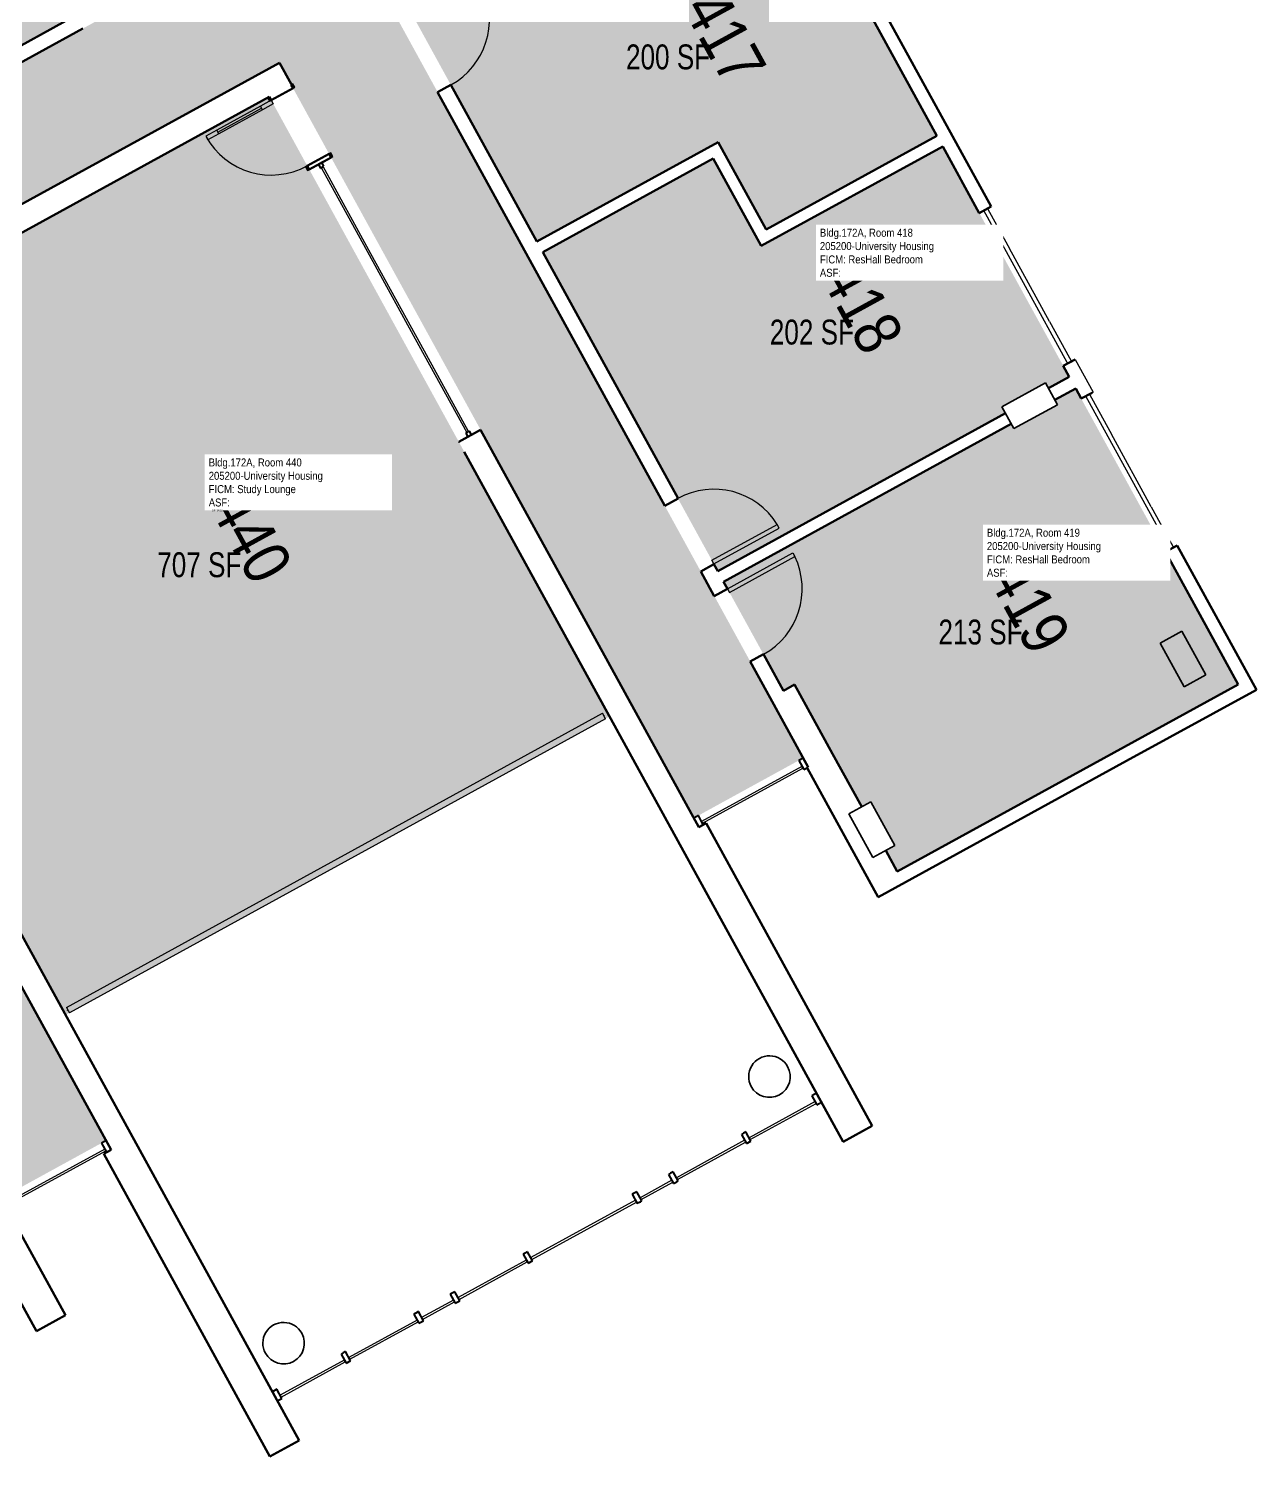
# Model space of a CAD drawing. Header units: inches. Extents: x 69231989 to 69233852, y 27661192 to 27663777.
# Drawn here: x 69233261 to 69233852, y 27661247 to 27661935 of the extents above; entities that cross this region are included whole.
import ezdxf
from ezdxf.enums import TextEntityAlignment as Align

# ---------------------------------------------------------------- set-up
doc = ezdxf.new("R2010")
doc.units = ezdxf.units.IN
doc.header["$LTSCALE"] = 100
doc.header["$MEASUREMENT"] = 0
for name, color, linetype in [('A-COLS', 5, 'CONTINUOUS'), ('A-DOOR', 2, 'CONTINUOUS'), ('A-GLAZ', 1, 'CONTINUOUS'), ('A-IDEN-RNUM', 7, 'CONTINUOUS'), ('A-IDEN-SNUM', 4, 'CONTINUOUS'), ('A-IDEN-VNUM', 4, 'CONTINUOUS'), ('A-WALL', 5, 'CONTINUOUS'), ('AREA-TEXT', 3, 'CONTINUOUS'), ('Rooms-Category-Color', 7, 'CONTINUOUS'), ('Rooms-College-Color', 7, 'CONTINUOUS'), ('Rooms-Department-Color', 7, 'CONTINUOUS'), ('Rooms-Division-Color', 7, 'CONTINUOUS'), ('Rooms-Information', 7, 'CONTINUOUS')]:
    doc.layers.add(name, color=color, linetype=linetype)
doc.styles.add('CP_AREA', font='arial.ttf', dxfattribs={"height": 15})
doc.styles.add('CP_ROOMSNUMBER', font='arial.ttf', dxfattribs={"height": 1})
doc.styles.add('CP_ROOMVNUMBER', font='arial.ttf', dxfattribs={"width": 0.85, "height": 0.075})

msp = doc.modelspace()

# ---------------------------------------------------------------- hatches: boundary and pattern name
at = {"layer": 'Rooms-Category-Color', "true_color": 0xadadad}
for points in [[(69233297.85, 27661399.11), (69233195.27, 27661586.01), (69233165.35, 27661640.51), (69233103.89, 27661752.49), (69233103.36, 27661752.2), (69233097.58, 27661762.72), (69233103.37, 27661765.9), (69233376.01, 27661915.54), (69233381.38, 27661918.49), (69233387.15, 27661907.97), (69233387.04, 27661907.91), (69233475.68, 27661746.42), (69233478.24, 27661741.76), (69233478.24, 27661741.76), (69233479.69, 27661739.12), (69233574.05, 27661567.21), (69233581, 27661554.53), (69233633.72, 27661583.47), (69233617.82, 27661612.42), (69233617.84, 27661612.43), (69233587.6, 27661667.51), (69233500.45, 27661826.29), (69233436.95, 27661941.99), (69233349.79, 27662100.77), (69233286.04, 27662216.92), (69233210.73, 27662354.12), (69233134.09, 27662493.76), (69233081.48, 27662464.88), (69233087.62, 27662453.69), (69233084.99, 27662452.24), (69233103.4, 27662418.71), (69233106.05, 27662420.17), (69233115.91, 27662402.19), (69233134.35, 27662368.57), (69233134.35, 27662368.57), (69233172.68, 27662298.73), (69233170.04, 27662297.29), (69233188.45, 27662263.75), (69233191.08, 27662265.2), (69233192.4, 27662262.8), (69233192.39, 27662262.8), (69233239.34, 27662177.26), (69233291.26, 27662082.68), (69233291.53, 27662082.19), (69233291.53, 27662082.19), (69233306.45, 27662054.99), (69233337.21, 27661998.96), (69233337.48, 27661998.47), (69233338.77, 27661996.18), (69233352.51, 27661971.12), (69233288.97, 27661936.24), (69233288.97, 27661936.24), (69233133, 27661850.63), (69233069.11, 27661815.56), (69233055.34, 27661840.65), (69233053.6, 27661843.83), (69233051.06, 27661848.46), (69233023.07, 27661899.45), (69233007.9, 27661927.08), (69233007.91, 27661927.09), (69232938.1, 27662054.28), (69232910.29, 27662104.95), (69232798.1, 27662309.35), (69232745.45, 27662280.45), (69232822.17, 27662140.68), (69232897.47, 27662003.5), (69232961.22, 27661887.34), (69233048.04, 27661729.16), (69233196.6, 27661458.5), (69233196.63, 27661458.44), (69233198.68, 27661454.72), (69233228.1, 27661401.12), (69233228.1, 27661401.12), (69233232.9, 27661392.39), (69233245.1, 27661370.16)], [(69233330.03, 27661994.38), (69233298.73, 27662051.4), (69233295.66, 27662049.71), (69233281.01, 27662076.41), (69233286.38, 27662079.36), (69233234.19, 27662174.44), (69233228.9, 27662171.54), (69233217.36, 27662192.58), (69233216.87, 27662192.31), (69233214.08, 27662197.38), (69233219.86, 27662200.55), (69233189.78, 27662255.36), (69233062.49, 27662185.49), (69233092.57, 27662130.69), (69233180.77, 27662179.1), (69233185.28, 27662170.88), (69233174.17, 27662164.78), (69233174.59, 27662164.01), (69233172.73, 27662162.99), (69233171.28, 27662165.62), (69233096.06, 27662124.33), (69233116.03, 27662087.95), (69233191.25, 27662129.24), (69233194.74, 27662122.89), (69233119.52, 27662081.6), (69233139.48, 27662045.22), (69233214.71, 27662086.51), (69233218.2, 27662080.15), (69233142.97, 27662038.86), (69233162.94, 27662002.48), (69233239.1, 27662044.28), (69233241.62, 27662039.68), (69233209.13, 27662021.85), (69233103.39, 27661963.81), (69233103.63, 27661963.37), (69233071.83, 27661946.48), (69233069.3, 27661951.09), (69233144.53, 27661992.38), (69233123.84, 27662030.08), (69233048.61, 27661988.79), (69233046.08, 27661993.39), (69233121.31, 27662034.68), (69233100.63, 27662072.37), (69233025.4, 27662031.08), (69233022.87, 27662035.68), (69233098.1, 27662076.97), (69233077.41, 27662114.67), (69233002.18, 27662073.38), (69232988.93, 27662066.44), (69232986.55, 27662070.79), (69233074.88, 27662119.27), (69233044.08, 27662175.39), (69232916.7, 27662105.47), (69232947.5, 27662049.35), (69232953.19, 27662052.48), (69232955.26, 27662048.82), (69232954.88, 27662048.61), (69232966.42, 27662027.57), (69232961.07, 27662024.63), (69233013.06, 27661929.91), (69233018.42, 27661932.86), (69233033.56, 27661905.28), (69233064.6, 27661848.73), (69233120.27, 27661879.28), (69233131.81, 27661858.25), (69233283.18, 27661941.33), (69233271.65, 27661962.33)]]:
    msp.add_hatch(color=253, dxfattribs=at).paths.add_polyline_path(points)
at = {"layer": 'Rooms-Category-Color', "true_color": 0x728ef3}
for points in [[(69233615.81, 27661838.2), (69233698.09, 27661883.36), (69233614.31, 27662035.99), (69233604.34, 27662030.52), (69233605.66, 27662028.11), (69233587.47, 27662018.12), (69233584.62, 27662016.56), (69233583.3, 27662018.97), (69233444.71, 27661942.91), (69233505.39, 27661832.35), (69233592.71, 27661880.28)], [(69233376.52, 27661902.14), (69233114.41, 27661758.27), (69233173.34, 27661650.89), (69233278.32, 27661459.64), (69233540.43, 27661603.52), (69233467.78, 27661735.89)], [(69233700.91, 27661878.21), (69233613.49, 27661830.23), (69233590.39, 27661872.3), (69233508.22, 27661827.2), (69233592.55, 27661673.58), (69233731.13, 27661749.64), (69233729.45, 27661752.69), (69233750.49, 27661764.24), (69233751.87, 27661761.74), (69233761.84, 27661767.21)], [(69233673.45, 27661538.87), (69233678.98, 27661528.79), (69233843.22, 27661618.94), (69233764.97, 27661761.51), (69233755, 27661756.04), (69233756.27, 27661753.72), (69233738.08, 27661743.74), (69233735.23, 27661742.18), (69233733.96, 27661744.49), (69233595.37, 27661668.43), (69233624.19, 27661615.92), (69233629.54, 27661618.86), (69233647.84, 27661585.52), (69233647.84, 27661585.51), (69233661.9, 27661559.91), (69233666.27, 27661562.31), (69233677.82, 27661541.27)]]:
    msp.add_hatch(color=171, dxfattribs=at).paths.add_polyline_path(points)
at = {"layer": 'Rooms-College-Color', "true_color": 0xadadad}
for points in [[(69233297.85, 27661399.11), (69233195.27, 27661586.01), (69233165.35, 27661640.51), (69233103.89, 27661752.49), (69233103.36, 27661752.2), (69233097.58, 27661762.72), (69233103.37, 27661765.9), (69233376.01, 27661915.54), (69233381.38, 27661918.49), (69233387.15, 27661907.97), (69233387.04, 27661907.91), (69233475.68, 27661746.42), (69233478.24, 27661741.76), (69233478.24, 27661741.76), (69233479.69, 27661739.12), (69233574.05, 27661567.21), (69233581, 27661554.53), (69233633.72, 27661583.47), (69233617.82, 27661612.42), (69233617.84, 27661612.43), (69233587.6, 27661667.51), (69233500.45, 27661826.29), (69233436.95, 27661941.99), (69233349.79, 27662100.77), (69233286.04, 27662216.92), (69233210.73, 27662354.12), (69233134.09, 27662493.76), (69233081.48, 27662464.88), (69233087.62, 27662453.69), (69233084.99, 27662452.24), (69233103.4, 27662418.71), (69233106.05, 27662420.17), (69233115.91, 27662402.19), (69233134.35, 27662368.57), (69233134.35, 27662368.57), (69233172.68, 27662298.73), (69233170.04, 27662297.29), (69233188.45, 27662263.75), (69233191.08, 27662265.2), (69233192.4, 27662262.8), (69233192.39, 27662262.8), (69233239.34, 27662177.26), (69233291.26, 27662082.68), (69233291.53, 27662082.19), (69233291.53, 27662082.19), (69233306.45, 27662054.99), (69233337.21, 27661998.96), (69233337.48, 27661998.47), (69233338.77, 27661996.18), (69233352.51, 27661971.12), (69233288.97, 27661936.24), (69233288.97, 27661936.24), (69233133, 27661850.63), (69233069.11, 27661815.56), (69233055.34, 27661840.65), (69233053.6, 27661843.83), (69233051.06, 27661848.46), (69233023.07, 27661899.45), (69233007.9, 27661927.08), (69233007.91, 27661927.09), (69232938.1, 27662054.28), (69232910.29, 27662104.95), (69232798.1, 27662309.35), (69232745.45, 27662280.45), (69232822.17, 27662140.68), (69232897.47, 27662003.5), (69232961.22, 27661887.34), (69233048.04, 27661729.16), (69233196.6, 27661458.5), (69233196.63, 27661458.44), (69233198.68, 27661454.72), (69233228.1, 27661401.12), (69233228.1, 27661401.12), (69233232.9, 27661392.39), (69233245.1, 27661370.16)], [(69233330.03, 27661994.38), (69233298.73, 27662051.4), (69233295.66, 27662049.71), (69233281.01, 27662076.41), (69233286.38, 27662079.36), (69233234.19, 27662174.44), (69233228.9, 27662171.54), (69233217.36, 27662192.58), (69233216.87, 27662192.31), (69233214.08, 27662197.38), (69233219.86, 27662200.55), (69233189.78, 27662255.36), (69233062.49, 27662185.49), (69233092.57, 27662130.69), (69233180.77, 27662179.1), (69233185.28, 27662170.88), (69233174.17, 27662164.78), (69233174.59, 27662164.01), (69233172.73, 27662162.99), (69233171.28, 27662165.62), (69233096.06, 27662124.33), (69233116.03, 27662087.95), (69233191.25, 27662129.24), (69233194.74, 27662122.89), (69233119.52, 27662081.6), (69233139.48, 27662045.22), (69233214.71, 27662086.51), (69233218.2, 27662080.15), (69233142.97, 27662038.86), (69233162.94, 27662002.48), (69233239.1, 27662044.28), (69233241.62, 27662039.68), (69233209.13, 27662021.85), (69233103.39, 27661963.81), (69233103.63, 27661963.37), (69233071.83, 27661946.48), (69233069.3, 27661951.09), (69233144.53, 27661992.38), (69233123.84, 27662030.08), (69233048.61, 27661988.79), (69233046.08, 27661993.39), (69233121.31, 27662034.68), (69233100.63, 27662072.37), (69233025.4, 27662031.08), (69233022.87, 27662035.68), (69233098.1, 27662076.97), (69233077.41, 27662114.67), (69233002.18, 27662073.38), (69232988.93, 27662066.44), (69232986.55, 27662070.79), (69233074.88, 27662119.27), (69233044.08, 27662175.39), (69232916.7, 27662105.47), (69232947.5, 27662049.35), (69232953.19, 27662052.48), (69232955.26, 27662048.82), (69232954.88, 27662048.61), (69232966.42, 27662027.57), (69232961.07, 27662024.63), (69233013.06, 27661929.91), (69233018.42, 27661932.86), (69233033.56, 27661905.28), (69233064.6, 27661848.73), (69233120.27, 27661879.28), (69233131.81, 27661858.25), (69233283.18, 27661941.33), (69233271.65, 27661962.33)], [(69233615.81, 27661838.2), (69233698.09, 27661883.36), (69233614.31, 27662035.99), (69233604.34, 27662030.52), (69233605.66, 27662028.11), (69233587.47, 27662018.12), (69233584.62, 27662016.56), (69233583.3, 27662018.97), (69233444.71, 27661942.91), (69233505.39, 27661832.35), (69233592.71, 27661880.28)], [(69233376.52, 27661902.14), (69233114.41, 27661758.27), (69233173.34, 27661650.89), (69233278.32, 27661459.64), (69233540.43, 27661603.52), (69233467.78, 27661735.89)], [(69233700.91, 27661878.21), (69233613.49, 27661830.23), (69233590.39, 27661872.3), (69233508.22, 27661827.2), (69233592.55, 27661673.58), (69233731.13, 27661749.64), (69233729.45, 27661752.69), (69233750.49, 27661764.24), (69233751.87, 27661761.74), (69233761.84, 27661767.21)], [(69233673.45, 27661538.87), (69233678.98, 27661528.79), (69233843.22, 27661618.94), (69233764.97, 27661761.51), (69233755, 27661756.04), (69233756.27, 27661753.72), (69233738.08, 27661743.74), (69233735.23, 27661742.18), (69233733.96, 27661744.49), (69233595.37, 27661668.43), (69233624.19, 27661615.92), (69233629.54, 27661618.86), (69233647.84, 27661585.52), (69233647.84, 27661585.51), (69233661.9, 27661559.91), (69233666.27, 27661562.31), (69233677.82, 27661541.27)]]:
    msp.add_hatch(color=253, dxfattribs=at).paths.add_polyline_path(points)
at = {"layer": 'Rooms-Department-Color', "true_color": 0xacacac}
for points in [[(69233297.85, 27661399.11), (69233195.27, 27661586.01), (69233165.35, 27661640.51), (69233103.89, 27661752.49), (69233103.36, 27661752.2), (69233097.58, 27661762.72), (69233103.37, 27661765.9), (69233376.01, 27661915.54), (69233381.38, 27661918.49), (69233387.15, 27661907.97), (69233387.04, 27661907.91), (69233475.68, 27661746.42), (69233478.24, 27661741.76), (69233478.24, 27661741.76), (69233479.69, 27661739.12), (69233574.05, 27661567.21), (69233581, 27661554.53), (69233633.72, 27661583.47), (69233617.82, 27661612.42), (69233617.84, 27661612.43), (69233587.6, 27661667.51), (69233500.45, 27661826.29), (69233436.95, 27661941.99), (69233349.79, 27662100.77), (69233286.04, 27662216.92), (69233210.73, 27662354.12), (69233134.09, 27662493.76), (69233081.48, 27662464.88), (69233087.62, 27662453.69), (69233084.99, 27662452.24), (69233103.4, 27662418.71), (69233106.05, 27662420.17), (69233115.91, 27662402.19), (69233134.35, 27662368.57), (69233134.35, 27662368.57), (69233172.68, 27662298.73), (69233170.04, 27662297.29), (69233188.45, 27662263.75), (69233191.08, 27662265.2), (69233192.4, 27662262.8), (69233192.39, 27662262.8), (69233239.34, 27662177.26), (69233291.26, 27662082.68), (69233291.53, 27662082.19), (69233291.53, 27662082.19), (69233306.45, 27662054.99), (69233337.21, 27661998.96), (69233337.48, 27661998.47), (69233338.77, 27661996.18), (69233352.51, 27661971.12), (69233288.97, 27661936.24), (69233288.97, 27661936.24), (69233133, 27661850.63), (69233069.11, 27661815.56), (69233055.34, 27661840.65), (69233053.6, 27661843.83), (69233051.06, 27661848.46), (69233023.07, 27661899.45), (69233007.9, 27661927.08), (69233007.91, 27661927.09), (69232938.1, 27662054.28), (69232910.29, 27662104.95), (69232798.1, 27662309.35), (69232745.45, 27662280.45), (69232822.17, 27662140.68), (69232897.47, 27662003.5), (69232961.22, 27661887.34), (69233048.04, 27661729.16), (69233196.6, 27661458.5), (69233196.63, 27661458.44), (69233198.68, 27661454.72), (69233228.1, 27661401.12), (69233228.1, 27661401.12), (69233232.9, 27661392.39), (69233245.1, 27661370.16)], [(69233330.03, 27661994.38), (69233298.73, 27662051.4), (69233295.66, 27662049.71), (69233281.01, 27662076.41), (69233286.38, 27662079.36), (69233234.19, 27662174.44), (69233228.9, 27662171.54), (69233217.36, 27662192.58), (69233216.87, 27662192.31), (69233214.08, 27662197.38), (69233219.86, 27662200.55), (69233189.78, 27662255.36), (69233062.49, 27662185.49), (69233092.57, 27662130.69), (69233180.77, 27662179.1), (69233185.28, 27662170.88), (69233174.17, 27662164.78), (69233174.59, 27662164.01), (69233172.73, 27662162.99), (69233171.28, 27662165.62), (69233096.06, 27662124.33), (69233116.03, 27662087.95), (69233191.25, 27662129.24), (69233194.74, 27662122.89), (69233119.52, 27662081.6), (69233139.48, 27662045.22), (69233214.71, 27662086.51), (69233218.2, 27662080.15), (69233142.97, 27662038.86), (69233162.94, 27662002.48), (69233239.1, 27662044.28), (69233241.62, 27662039.68), (69233209.13, 27662021.85), (69233103.39, 27661963.81), (69233103.63, 27661963.37), (69233071.83, 27661946.48), (69233069.3, 27661951.09), (69233144.53, 27661992.38), (69233123.84, 27662030.08), (69233048.61, 27661988.79), (69233046.08, 27661993.39), (69233121.31, 27662034.68), (69233100.63, 27662072.37), (69233025.4, 27662031.08), (69233022.87, 27662035.68), (69233098.1, 27662076.97), (69233077.41, 27662114.67), (69233002.18, 27662073.38), (69232988.93, 27662066.44), (69232986.55, 27662070.79), (69233074.88, 27662119.27), (69233044.08, 27662175.39), (69232916.7, 27662105.47), (69232947.5, 27662049.35), (69232953.19, 27662052.48), (69232955.26, 27662048.82), (69232954.88, 27662048.61), (69232966.42, 27662027.57), (69232961.07, 27662024.63), (69233013.06, 27661929.91), (69233018.42, 27661932.86), (69233033.56, 27661905.28), (69233064.6, 27661848.73), (69233120.27, 27661879.28), (69233131.81, 27661858.25), (69233283.18, 27661941.33), (69233271.65, 27661962.33)]]:
    msp.add_hatch(color=253, dxfattribs=at).paths.add_polyline_path(points)
at = {"layer": 'Rooms-Department-Color', "true_color": 0x604aed}
for points in [[(69233615.81, 27661838.2), (69233698.09, 27661883.36), (69233614.31, 27662035.99), (69233604.34, 27662030.52), (69233605.66, 27662028.11), (69233587.47, 27662018.12), (69233584.62, 27662016.56), (69233583.3, 27662018.97), (69233444.71, 27661942.91), (69233505.39, 27661832.35), (69233592.71, 27661880.28)], [(69233376.52, 27661902.14), (69233114.41, 27661758.27), (69233173.34, 27661650.89), (69233278.32, 27661459.64), (69233540.43, 27661603.52), (69233467.78, 27661735.89)], [(69233700.91, 27661878.21), (69233613.49, 27661830.23), (69233590.39, 27661872.3), (69233508.22, 27661827.2), (69233592.55, 27661673.58), (69233731.13, 27661749.64), (69233729.45, 27661752.69), (69233750.49, 27661764.24), (69233751.87, 27661761.74), (69233761.84, 27661767.21)], [(69233673.45, 27661538.87), (69233678.98, 27661528.79), (69233843.22, 27661618.94), (69233764.97, 27661761.51), (69233755, 27661756.04), (69233756.27, 27661753.72), (69233738.08, 27661743.74), (69233735.23, 27661742.18), (69233733.96, 27661744.49), (69233595.37, 27661668.43), (69233624.19, 27661615.92), (69233629.54, 27661618.86), (69233647.84, 27661585.52), (69233647.84, 27661585.51), (69233661.9, 27661559.91), (69233666.27, 27661562.31), (69233677.82, 27661541.27)]]:
    msp.add_hatch(color=173, dxfattribs=at).paths.add_polyline_path(points)
at = {"layer": 'Rooms-Division-Color', "true_color": 0xadadad}
for points in [[(69233297.85, 27661399.11), (69233195.27, 27661586.01), (69233165.35, 27661640.51), (69233103.89, 27661752.49), (69233103.36, 27661752.2), (69233097.58, 27661762.72), (69233103.37, 27661765.9), (69233376.01, 27661915.54), (69233381.38, 27661918.49), (69233387.15, 27661907.97), (69233387.04, 27661907.91), (69233475.68, 27661746.42), (69233478.24, 27661741.76), (69233478.24, 27661741.76), (69233479.69, 27661739.12), (69233574.05, 27661567.21), (69233581, 27661554.53), (69233633.72, 27661583.47), (69233617.82, 27661612.42), (69233617.84, 27661612.43), (69233587.6, 27661667.51), (69233500.45, 27661826.29), (69233436.95, 27661941.99), (69233349.79, 27662100.77), (69233286.04, 27662216.92), (69233210.73, 27662354.12), (69233134.09, 27662493.76), (69233081.48, 27662464.88), (69233087.62, 27662453.69), (69233084.99, 27662452.24), (69233103.4, 27662418.71), (69233106.05, 27662420.17), (69233115.91, 27662402.19), (69233134.35, 27662368.57), (69233134.35, 27662368.57), (69233172.68, 27662298.73), (69233170.04, 27662297.29), (69233188.45, 27662263.75), (69233191.08, 27662265.2), (69233192.4, 27662262.8), (69233192.39, 27662262.8), (69233239.34, 27662177.26), (69233291.26, 27662082.68), (69233291.53, 27662082.19), (69233291.53, 27662082.19), (69233306.45, 27662054.99), (69233337.21, 27661998.96), (69233337.48, 27661998.47), (69233338.77, 27661996.18), (69233352.51, 27661971.12), (69233288.97, 27661936.24), (69233288.97, 27661936.24), (69233133, 27661850.63), (69233069.11, 27661815.56), (69233055.34, 27661840.65), (69233053.6, 27661843.83), (69233051.06, 27661848.46), (69233023.07, 27661899.45), (69233007.9, 27661927.08), (69233007.91, 27661927.09), (69232938.1, 27662054.28), (69232910.29, 27662104.95), (69232798.1, 27662309.35), (69232745.45, 27662280.45), (69232822.17, 27662140.68), (69232897.47, 27662003.5), (69232961.22, 27661887.34), (69233048.04, 27661729.16), (69233196.6, 27661458.5), (69233196.63, 27661458.44), (69233198.68, 27661454.72), (69233228.1, 27661401.12), (69233228.1, 27661401.12), (69233232.9, 27661392.39), (69233245.1, 27661370.16)], [(69233330.03, 27661994.38), (69233298.73, 27662051.4), (69233295.66, 27662049.71), (69233281.01, 27662076.41), (69233286.38, 27662079.36), (69233234.19, 27662174.44), (69233228.9, 27662171.54), (69233217.36, 27662192.58), (69233216.87, 27662192.31), (69233214.08, 27662197.38), (69233219.86, 27662200.55), (69233189.78, 27662255.36), (69233062.49, 27662185.49), (69233092.57, 27662130.69), (69233180.77, 27662179.1), (69233185.28, 27662170.88), (69233174.17, 27662164.78), (69233174.59, 27662164.01), (69233172.73, 27662162.99), (69233171.28, 27662165.62), (69233096.06, 27662124.33), (69233116.03, 27662087.95), (69233191.25, 27662129.24), (69233194.74, 27662122.89), (69233119.52, 27662081.6), (69233139.48, 27662045.22), (69233214.71, 27662086.51), (69233218.2, 27662080.15), (69233142.97, 27662038.86), (69233162.94, 27662002.48), (69233239.1, 27662044.28), (69233241.62, 27662039.68), (69233209.13, 27662021.85), (69233103.39, 27661963.81), (69233103.63, 27661963.37), (69233071.83, 27661946.48), (69233069.3, 27661951.09), (69233144.53, 27661992.38), (69233123.84, 27662030.08), (69233048.61, 27661988.79), (69233046.08, 27661993.39), (69233121.31, 27662034.68), (69233100.63, 27662072.37), (69233025.4, 27662031.08), (69233022.87, 27662035.68), (69233098.1, 27662076.97), (69233077.41, 27662114.67), (69233002.18, 27662073.38), (69232988.93, 27662066.44), (69232986.55, 27662070.79), (69233074.88, 27662119.27), (69233044.08, 27662175.39), (69232916.7, 27662105.47), (69232947.5, 27662049.35), (69232953.19, 27662052.48), (69232955.26, 27662048.82), (69232954.88, 27662048.61), (69232966.42, 27662027.57), (69232961.07, 27662024.63), (69233013.06, 27661929.91), (69233018.42, 27661932.86), (69233033.56, 27661905.28), (69233064.6, 27661848.73), (69233120.27, 27661879.28), (69233131.81, 27661858.25), (69233283.18, 27661941.33), (69233271.65, 27661962.33)]]:
    msp.add_hatch(color=253, dxfattribs=at).paths.add_polyline_path(points)
at = {"layer": 'Rooms-Division-Color', "true_color": 0x604aed}
for points in [[(69233615.81, 27661838.2), (69233698.09, 27661883.36), (69233614.31, 27662035.99), (69233604.34, 27662030.52), (69233605.66, 27662028.11), (69233587.47, 27662018.12), (69233584.62, 27662016.56), (69233583.3, 27662018.97), (69233444.71, 27661942.91), (69233505.39, 27661832.35), (69233592.71, 27661880.28)], [(69233376.52, 27661902.14), (69233114.41, 27661758.27), (69233173.34, 27661650.89), (69233278.32, 27661459.64), (69233540.43, 27661603.52), (69233467.78, 27661735.89)], [(69233700.91, 27661878.21), (69233613.49, 27661830.23), (69233590.39, 27661872.3), (69233508.22, 27661827.2), (69233592.55, 27661673.58), (69233731.13, 27661749.64), (69233729.45, 27661752.69), (69233750.49, 27661764.24), (69233751.87, 27661761.74), (69233761.84, 27661767.21)], [(69233673.45, 27661538.87), (69233678.98, 27661528.79), (69233843.22, 27661618.94), (69233764.97, 27661761.51), (69233755, 27661756.04), (69233756.27, 27661753.72), (69233738.08, 27661743.74), (69233735.23, 27661742.18), (69233733.96, 27661744.49), (69233595.37, 27661668.43), (69233624.19, 27661615.92), (69233629.54, 27661618.86), (69233647.84, 27661585.52), (69233647.84, 27661585.51), (69233661.9, 27661559.91), (69233666.27, 27661562.31), (69233677.82, 27661541.27)]]:
    msp.add_hatch(color=173, dxfattribs=at).paths.add_polyline_path(points)

# ---------------------------------------------------------------- linework, layer by layer
at = {"layer": 'A-COLS', "lineweight": 35}
for p, q in [((69233729.45, 27661752.69), (69233750.49, 27661764.24)), ((69233750.49, 27661764.24), (69233756.27, 27661753.72)), ((69233756.27, 27661753.72), (69233735.23, 27661742.18)), ((69233735.23, 27661742.18), (69233729.45, 27661752.69)), ((69233805.65, 27661638.81), (69233816.17, 27661644.58)), ((69233816.17, 27661644.58), (69233827.72, 27661623.54)), ((69233817.2, 27661617.77), (69233805.65, 27661638.81)), ((69233827.72, 27661623.54), (69233817.2, 27661617.77)), ((69233655.75, 27661556.53), (69233666.27, 27661562.31)), ((69233666.27, 27661562.31), (69233677.82, 27661541.27)), ((69233667.3, 27661535.49), (69233655.75, 27661556.53)), ((69233677.82, 27661541.27), (69233667.3, 27661535.49))]:
    msp.add_line(p, q, dxfattribs=at)
for centre, start, end in [((69233617.44, 27661429.97), 28.76132, 208.76132), ((69233617.44, 27661429.97), 208.76132, 28.76132), ((69233383.39, 27661301.5), 28.76132, 208.76132), ((69233383.39, 27661301.5), 208.76132, 28.76132)]:
    msp.add_arc(centre, 10, start, end, dxfattribs=at)
at = {"layer": 'A-DOOR'}
for p, q in [((69233387.91, 27661908.41), (69233387.16, 27661908)), ((69233388.87, 27661906.66), (69233387.91, 27661908.41)), ((69233388, 27661906.18), (69233388.87, 27661906.66)), ((69233377.48, 27661900.4), (69233372.22, 27661897.52)), ((69233378.44, 27661898.65), (69233373.18, 27661895.76)), ((69233375.65, 27661901.66), (69233376.6, 27661899.92)), ((69233376.6, 27661899.92), (69233377.48, 27661900.4)), ((69233377.48, 27661900.4), (69233378.44, 27661898.65)), ((69233372.22, 27661897.52), (69233351.18, 27661885.97)), ((69233351.66, 27661885.09), (69233372.7, 27661896.64)), ((69233373.18, 27661895.76), (69233352.14, 27661884.21)), ((69233373.18, 27661895.76), (69233372.22, 27661897.52)), ((69233351.18, 27661885.97), (69233345.92, 27661883.08)), ((69233352.14, 27661884.21), (69233346.88, 27661881.33)), ((69233352.14, 27661884.21), (69233351.18, 27661885.97)), ((69233345.92, 27661883.08), (69233346.88, 27661881.33)), ((69233406.19, 27661875.1), (69233405.32, 27661874.62)), ((69233407.16, 27661873.35), (69233406.19, 27661875.1)), ((69233406.28, 27661872.86), (69233407.16, 27661873.35)), ((69233394.8, 27661868.84), (69233393.92, 27661868.36)), ((69233393.92, 27661868.36), (69233394.88, 27661866.61)), ((69233394.88, 27661866.61), (69233395.76, 27661867.09)), ((69233589.69, 27661678.75), (69233621.2, 27661696.04)), ((69233590.66, 27661676.99), (69233622.16, 27661694.29)), ((69233622.16, 27661694.29), (69233621.2, 27661696.04)), ((69233590.66, 27661676.99), (69233589.69, 27661678.75)), ((69233597.23, 27661665.01), (69233628.74, 27661682.3)), ((69233598.2, 27661663.25), (69233629.71, 27661680.55)), ((69233628.74, 27661682.3), (69233629.71, 27661680.55)), ((69233597.23, 27661665.01), (69233598.2, 27661663.25))]:
    msp.add_line(p, q, dxfattribs=at)
at = {"layer": 'A-DOOR', "lineweight": 25}
for centre, start, end in [((69233446.63, 27661939.39), 298.76187, 25.57713), ((69233377.48, 27661900.4), 208.76132, 298.76132), ((69233590.66, 27661676.99), 31.94661, 118.76187), ((69233597.23, 27661665.01), 298.76187, 25.57713)]:
    msp.add_arc(centre, 36, start, end, dxfattribs=at)
at = {"layer": 'A-GLAZ', "lineweight": 40}
for p, q in [((69233401.9, 27661870.46), (69233400.14, 27661869.5)), ((69233402.86, 27661868.71), (69233401.9, 27661870.46)), ((69233400.14, 27661869.5), (69233401.11, 27661867.75)), ((69233401.11, 27661867.75), (69233402.86, 27661868.71)), ((69233633.72, 27661583.47), (69233631.53, 27661582.27)), ((69233631.53, 27661582.27), (69233633.94, 27661577.88)), ((69233636.13, 27661579.09), (69233633.72, 27661583.47)), ((69233633.94, 27661577.88), (69233636.13, 27661579.09)), ((69233640.09, 27661421.94), (69233637.9, 27661420.74)), ((69233637.9, 27661420.74), (69233640.31, 27661416.35)), ((69233642.5, 27661417.56), (69233640.09, 27661421.94)), ((69233640.31, 27661416.35), (69233642.5, 27661417.56)), ((69233297.85, 27661399.11), (69233295.66, 27661397.91)), ((69233295.66, 27661397.91), (69233298.07, 27661393.53)), ((69233300.26, 27661394.73), (69233297.85, 27661399.11)), ((69233298.07, 27661393.53), (69233300.26, 27661394.73))]:
    msp.add_line(p, q, dxfattribs=at)
at = {"layer": 'A-GLAZ'}
for p, q in [((69233402.42, 27661868.47), (69233401.54, 27661867.99)), ((69233401.54, 27661867.99), (69233424.59, 27661826)), ((69233425.46, 27661826.49), (69233402.42, 27661868.47)), ((69233760.91, 27661774.09), (69233720.74, 27661847.28)), ((69233722.5, 27661848.24), (69233723.46, 27661846.49)), ((69233723.46, 27661846.49), (69233733.08, 27661828.95)), ((69233424.59, 27661826), (69233448.59, 27661782.27)), ((69233449.47, 27661782.75), (69233425.46, 27661826.49)), ((69233752.33, 27661793.89), (69233733.08, 27661828.95)), ((69233752.33, 27661793.89), (69233761.95, 27661776.36)), ((69233448.59, 27661782.27), (69233471.63, 27661740.29)), ((69233472.51, 27661740.77), (69233449.47, 27661782.75)), ((69233761.95, 27661776.36), (69233762.92, 27661774.6)), ((69233761.16, 27661773.64), (69233760.91, 27661774.09)), ((69233809.99, 27661684.68), (69233769.82, 27661757.86)), ((69233771.58, 27661758.82), (69233772.54, 27661757.07)), ((69233772.54, 27661757.07), (69233782.16, 27661739.54)), ((69233471.63, 27661740.29), (69233472.51, 27661740.77)), ((69233801.41, 27661704.47), (69233782.16, 27661739.54)), ((69233801.41, 27661704.47), (69233811.03, 27661686.94)), ((69233810.36, 27661684), (69233809.99, 27661684.68)), ((69233811.03, 27661686.94), (69233812.11, 27661684.97)), ((69233633.1, 27661579.42), (69233584.76, 27661552.89)), ((69233585.24, 27661552.01), (69233633.58, 27661578.54)), ((69233633.58, 27661578.54), (69233633.1, 27661579.42)), ((69233584.76, 27661552.89), (69233585.24, 27661552.01)), ((69233639.47, 27661417.89), (69233607.69, 27661400.45)), ((69233608.17, 27661399.57), (69233639.95, 27661417.01)), ((69233639.95, 27661417.01), (69233639.47, 27661417.89)), ((69233605.5, 27661399.25), (69233572.63, 27661381.21)), ((69233573.11, 27661380.33), (69233605.98, 27661398.37)), ((69233605.98, 27661398.37), (69233605.5, 27661399.25)), ((69233607.69, 27661400.45), (69233608.17, 27661399.57)), ((69233297.22, 27661395.06), (69233248.85, 27661368.51)), ((69233249.33, 27661367.64), (69233297.7, 27661394.18)), ((69233297.7, 27661394.18), (69233297.22, 27661395.06)), ((69233570.44, 27661380), (69233555.1, 27661371.58)), ((69233555.58, 27661370.71), (69233570.92, 27661379.13)), ((69233570.92, 27661379.13), (69233570.44, 27661380)), ((69233572.63, 27661381.21), (69233573.11, 27661380.33)), ((69233552.91, 27661370.38), (69233502.5, 27661342.71)), ((69233502.98, 27661341.84), (69233553.39, 27661369.5)), ((69233553.39, 27661369.5), (69233552.91, 27661370.38)), ((69233555.1, 27661371.58), (69233555.58, 27661370.71)), ((69233500.31, 27661341.51), (69233467.44, 27661323.47)), ((69233500.79, 27661340.63), (69233500.31, 27661341.51)), ((69233502.5, 27661342.71), (69233502.98, 27661341.84)), ((69233467.92, 27661322.59), (69233500.79, 27661340.63)), ((69233465.25, 27661322.26), (69233449.9, 27661313.84)), ((69233450.39, 27661312.97), (69233465.73, 27661321.39)), ((69233465.73, 27661321.39), (69233465.25, 27661322.26)), ((69233467.44, 27661323.47), (69233467.92, 27661322.59)), ((69233449.9, 27661313.84), (69233450.39, 27661312.97)), ((69233447.71, 27661312.64), (69233414.84, 27661294.6)), ((69233415.32, 27661293.72), (69233448.19, 27661311.76)), ((69233448.19, 27661311.76), (69233447.71, 27661312.64)), ((69233412.65, 27661293.39), (69233381.73, 27661276.43)), ((69233382.21, 27661275.55), (69233413.13, 27661292.52)), ((69233413.13, 27661292.52), (69233412.65, 27661293.39)), ((69233414.84, 27661294.6), (69233415.32, 27661293.72)), ((69233381.73, 27661276.43), (69233382.21, 27661275.55))]:
    msp.add_line(p, q, dxfattribs=at)
at = {"layer": 'A-GLAZ', "lineweight": 40, "extrusion": (0, 0, -1)}
for p, q in [((69233472.95, 27661741.01), (69233471.2, 27661740.05)), ((69233471.2, 27661740.05), (69233472.16, 27661738.29)), ((69233473.91, 27661739.26), (69233472.95, 27661741.01)), ((69233472.16, 27661738.29), (69233473.91, 27661739.26)), ((69233583.2, 27661555.74), (69233581, 27661554.53)), ((69233581, 27661554.53), (69233583.41, 27661550.15)), ((69233585.6, 27661551.35), (69233583.2, 27661555.74)), ((69233583.41, 27661550.15), (69233585.6, 27661551.35)), ((69233604.92, 27661402.64), (69233603.94, 27661402.1)), ((69233606.13, 27661403.3), (69233604.92, 27661402.64)), ((69233608.53, 27661398.92), (69233606.13, 27661403.3)), ((69233603.94, 27661402.1), (69233606.34, 27661397.71)), ((69233606.34, 27661397.71), (69233607, 27661398.07)), ((69233607, 27661398.07), (69233607.88, 27661398.55)), ((69233607.88, 27661398.55), (69233608.53, 27661398.92)), ((69233569.86, 27661383.39), (69233568.88, 27661382.85)), ((69233568.88, 27661382.85), (69233571.28, 27661378.47)), ((69233571.07, 27661384.06), (69233569.86, 27661383.39)), ((69233573.47, 27661379.67), (69233571.07, 27661384.06)), ((69233571.28, 27661378.47), (69233571.94, 27661378.83)), ((69233571.94, 27661378.83), (69233572.82, 27661379.31)), ((69233572.82, 27661379.31), (69233573.47, 27661379.67)), ((69233552.33, 27661373.77), (69233551.34, 27661373.23)), ((69233551.34, 27661373.23), (69233553.75, 27661368.85)), ((69233553.54, 27661374.43), (69233552.33, 27661373.77)), ((69233555.94, 27661370.05), (69233553.54, 27661374.43)), ((69233553.75, 27661368.85), (69233554.41, 27661369.21)), ((69233554.41, 27661369.21), (69233555.28, 27661369.69)), ((69233555.28, 27661369.69), (69233555.94, 27661370.05)), ((69233499.73, 27661344.9), (69233498.75, 27661344.36)), ((69233498.75, 27661344.36), (69233501.15, 27661339.98)), ((69233500.94, 27661345.56), (69233499.73, 27661344.9)), ((69233503.34, 27661341.18), (69233500.94, 27661345.56)), ((69233501.81, 27661340.34), (69233502.69, 27661340.82)), ((69233502.69, 27661340.82), (69233503.34, 27661341.18)), ((69233501.15, 27661339.98), (69233501.81, 27661340.34)), ((69233464.67, 27661325.65), (69233463.68, 27661325.11)), ((69233463.68, 27661325.11), (69233466.09, 27661320.73)), ((69233465.87, 27661326.32), (69233464.67, 27661325.65)), ((69233468.28, 27661321.93), (69233465.87, 27661326.32)), ((69233466.09, 27661320.73), (69233466.74, 27661321.09)), ((69233466.74, 27661321.09), (69233467.62, 27661321.57)), ((69233467.62, 27661321.57), (69233468.28, 27661321.93)), ((69233447.13, 27661316.03), (69233446.15, 27661315.49)), ((69233446.15, 27661315.49), (69233448.55, 27661311.11)), ((69233448.34, 27661316.69), (69233447.13, 27661316.03)), ((69233450.75, 27661312.31), (69233448.34, 27661316.69)), ((69233448.55, 27661311.11), (69233449.21, 27661311.47)), ((69233449.21, 27661311.47), (69233450.09, 27661311.95)), ((69233450.09, 27661311.95), (69233450.75, 27661312.31)), ((69233412.07, 27661296.78), (69233411.08, 27661296.24)), ((69233411.08, 27661296.24), (69233413.49, 27661291.86)), ((69233413.27, 27661297.45), (69233412.07, 27661296.78)), ((69233415.68, 27661293.06), (69233413.27, 27661297.45)), ((69233414.15, 27661292.22), (69233415.02, 27661292.7)), ((69233415.02, 27661292.7), (69233415.68, 27661293.06)), ((69233413.49, 27661291.86), (69233414.15, 27661292.22)), ((69233380.17, 27661279.27), (69233377.98, 27661278.07)), ((69233382.57, 27661274.89), (69233380.17, 27661279.27)), ((69233377.98, 27661278.07), (69233380.38, 27661273.69)), ((69233380.38, 27661273.69), (69233382.57, 27661274.89))]:
    msp.add_line(p, q, dxfattribs=at)
at = {"layer": 'A-WALL', "lineweight": 50}
for p, q in [((69233724.25, 27661849.2), (69233663.26, 27661960.31)), ((69233657.57, 27661957.19), (69233698.09, 27661883.36)), ((69233283.18, 27661941.33), (69233131.81, 27661858.25)), ((69233069.11, 27661815.56), (69233286.67, 27661934.98)), ((69233381.38, 27661918.49), (69233097.58, 27661762.72)), ((69233387.15, 27661907.97), (69233381.38, 27661918.49)), ((69233377.47, 27661900.4), (69233387.99, 27661906.18)), ((69233387.04, 27661907.91), (69233387.15, 27661907.97)), ((69233387.99, 27661906.18), (69233387.04, 27661907.91)), ((69233463.96, 27661907.84), (69233457.61, 27661904.35)), ((69233505.39, 27661832.35), (69233463.96, 27661907.84)), ((69233114.41, 27661758.27), (69233376.52, 27661902.14)), ((69233376.52, 27661902.14), (69233377.47, 27661900.4)), ((69233457.61, 27661904.35), (69233567.04, 27661704.97)), ((69233592.71, 27661880.28), (69233505.39, 27661832.35)), ((69233615.81, 27661838.2), (69233592.71, 27661880.28)), ((69233613.49, 27661830.23), (69233700.91, 27661878.21)), ((69233698.09, 27661883.36), (69233615.81, 27661838.2)), ((69233700.91, 27661878.21), (69233718.55, 27661846.07)), ((69233405.32, 27661874.62), (69233394.8, 27661868.84)), ((69233395.76, 27661867.09), (69233406.28, 27661872.87)), ((69233406.28, 27661872.87), (69233405.32, 27661874.62)), ((69233508.22, 27661827.2), (69233590.39, 27661872.3)), ((69233590.39, 27661872.3), (69233613.49, 27661830.23)), ((69233394.8, 27661868.84), (69233395.76, 27661867.09)), ((69233718.55, 27661846.07), (69233724.25, 27661849.2)), ((69233573.4, 27661708.46), (69233508.22, 27661827.2)), ((69233764.67, 27661775.56), (69233758.97, 27661772.44)), ((69233758.97, 27661772.44), (69233761.84, 27661767.21)), ((69233761.84, 27661767.21), (69233751.87, 27661761.74)), ((69233755, 27661756.04), (69233764.97, 27661761.51)), ((69233764.97, 27661761.51), (69233767.63, 27661756.66)), ((69233767.63, 27661756.66), (69233772.84, 27661759.51)), ((69233731.13, 27661749.64), (69233592.55, 27661673.58)), ((69233478.29, 27661741.66), (69233467.78, 27661735.89)), ((69233583.41, 27661550.15), (69233478.29, 27661741.66)), ((69233595.37, 27661668.43), (69233733.96, 27661744.49)), ((69233467.78, 27661735.89), (69233467.91, 27661735.65)), ((69233470.43, 27661731.05), (69233652.96, 27661398.49)), ((69233567.04, 27661704.97), (69233573.4, 27661708.46)), ((69233813.87, 27661685.93), (69233808.17, 27661682.8)), ((69233852.05, 27661616.36), (69233813.87, 27661685.93)), ((69233808.17, 27661682.8), (69233843.22, 27661618.94)), ((69233590.72, 27661676.9), (69233584.36, 27661673.42)), ((69233584.36, 27661673.42), (69233590.89, 27661661.53)), ((69233592.55, 27661673.58), (69233590.72, 27661676.9)), ((69233590.88, 27661661.52), (69233597.23, 27661665.01)), ((69233597.25, 27661665.01), (69233595.37, 27661668.43)), ((69233614.56, 27661633.45), (69233608.2, 27661629.96)), ((69233608.21, 27661629.97), (69233617.84, 27661612.43)), ((69233624.19, 27661615.92), (69233614.57, 27661633.46)), ((69233629.54, 27661618.86), (69233624.19, 27661615.92)), ((69233647.84, 27661585.52), (69233629.54, 27661618.86)), ((69233843.22, 27661618.94), (69233678.98, 27661528.79)), ((69233789.53, 27661582.05), (69233852.05, 27661616.36)), ((69233617.82, 27661612.42), (69233636.12, 27661579.08)), ((69233390.85, 27661254.62), (69233205.61, 27661592.11)), ((69233195.09, 27661586.33), (69233300.26, 27661394.73)), ((69233661.9, 27661559.91), (69233647.84, 27661585.51)), ((69233669.83, 27661516.35), (69233789.53, 27661582.05)), ((69233635.57, 27661578.78), (69233669.83, 27661516.35)), ((69233583.41, 27661550.15), (69233586.92, 27661552.07)), ((69233666.99, 27661406.19), (69233586.92, 27661552.07)), ((69233678.98, 27661528.79), (69233673.45, 27661538.87)), ((69233652.96, 27661398.49), (69233666.99, 27661406.19)), ((69233300.26, 27661394.73), (69233296.75, 27661392.8)), ((69233296.75, 27661392.8), (69233376.82, 27661246.92)), ((69233278.4, 27661314.98), (69233249.82, 27661367.05)), ((69233250.05, 27661333.37), (69233264.37, 27661307.28)), ((69233264.37, 27661307.28), (69233278.4, 27661314.98)), ((69233376.82, 27661246.92), (69233390.85, 27661254.62))]:
    msp.add_line(p, q, dxfattribs=at)
at = {"layer": 'A-WALL'}
for p, q in [((69233764.67, 27661775.56), (69233773.33, 27661759.78)), ((69233773.33, 27661759.78), (69233772.84, 27661759.51)), ((69233278.79, 27661463.33), (69233536.96, 27661605.03)), ((69233538.4, 27661602.4), (69233280.23, 27661460.7)), ((69233538.4, 27661602.4), (69233536.96, 27661605.03)), ((69233537.84, 27661603.95), (69233537.62, 27661603.83)), ((69233537.74, 27661603.61), (69233537.96, 27661603.73)), ((69233278.79, 27661463.33), (69233280.23, 27661460.7)), ((69233279.45, 27661462.12), (69233279.21, 27661461.99)), ((69233279.33, 27661461.77), (69233279.57, 27661461.9))]:
    msp.add_line(p, q, dxfattribs=at)
for centre, start_param, end_param in [((69233537.9, 27661603.84), 1.570796, 3.141593), ((69233537.9, 27661603.84), 0, 1.570796), ((69233279.27, 27661461.88), 1.570796, 3.141593), ((69233279.27, 27661461.88), 0, 1.570796)]:
    msp.add_ellipse(centre, major_axis=(0.06, -0.109), ratio=0.00001, start_param=start_param, end_param=end_param, dxfattribs=at)

# ---------------------------------------------------------------- texts
at = {"layer": 'A-IDEN-RNUM', "style": 'CP_ROOMSNUMBER'}
for s, p in [('0418-00', (69233641.75, 27661815.32)), ('0440-00', (69233348.91, 27661702.36)), ('0419-00', (69233722.2, 27661670.77))]:
    msp.add_text(s, height=1, dxfattribs=at).set_placement(p)
at = {"layer": 'A-IDEN-SNUM', "style": 'CP_ROOMSNUMBER'}
for s, p in [('172A041800', (69233641.75, 27661815.32)), ('172A044000', (69233347.33, 27661704.63)), ('172A041900', (69233722.2, 27661670.77))]:
    msp.add_text(s, height=1, dxfattribs=at).set_placement(p)
at = {"layer": 'A-IDEN-VNUM', "style": 'CP_ROOMVNUMBER', "width": 0.85}
for s, p in [('417', (69233575.52, 27661944.65)), ('418', (69233641.75, 27661815.32)), ('440', (69233347.33, 27661704.63)), ('419', (69233722.2, 27661670.77))]:
    msp.add_text(s, height=22.5, rotation=298.76132, dxfattribs=at).set_placement(p)
at = {"layer": 'AREA-TEXT', "style": 'CP_AREA', "width": 0.75}
for s, p in [('200 SF', (69233568.62, 27661921.32)), ('202 SF', (69233637.91, 27661788.72)), ('707 SF', (69233342.8, 27661676.61)), ('213 SF', (69233719.13, 27661644.18))]:
    msp.add_text(s, height=12, dxfattribs=at).set_placement(p, align=Align.MIDDLE_CENTER)

# ---------------------------------------------------------------- next in the draw order: texts
at = {"layer": 'Rooms-Information', "char_height": 3.8571, "width": 86.4, "attachment_point": 7, "style": 'CP_ROOMVNUMBER', "bg_fill": 3, "box_fill_scale": 1.5, "bg_fill_color": 256, "bg_fill_true_color": 13158600, "bg_fill_transparency": 0}
for s, insert in [('Bldg.172A, Room 418^M^J205200-University Housing^M^JFICM: ResHall Bedroom^M^JASF: ', (69233641.75, 27661815.32)), ('Bldg.172A, Room 440^M^J205200-University Housing^M^JFICM: Study Lounge^M^JASF: ', (69233347.33, 27661704.63)), ('Bldg.172A, Room 419^M^J205200-University Housing^M^JFICM: ResHall Bedroom^M^JASF: ', (69233722.2, 27661670.77))]:
    msp.add_mtext(s, dxfattribs=dict(at, insert=insert))

doc.saveas('drawing.dxf')
